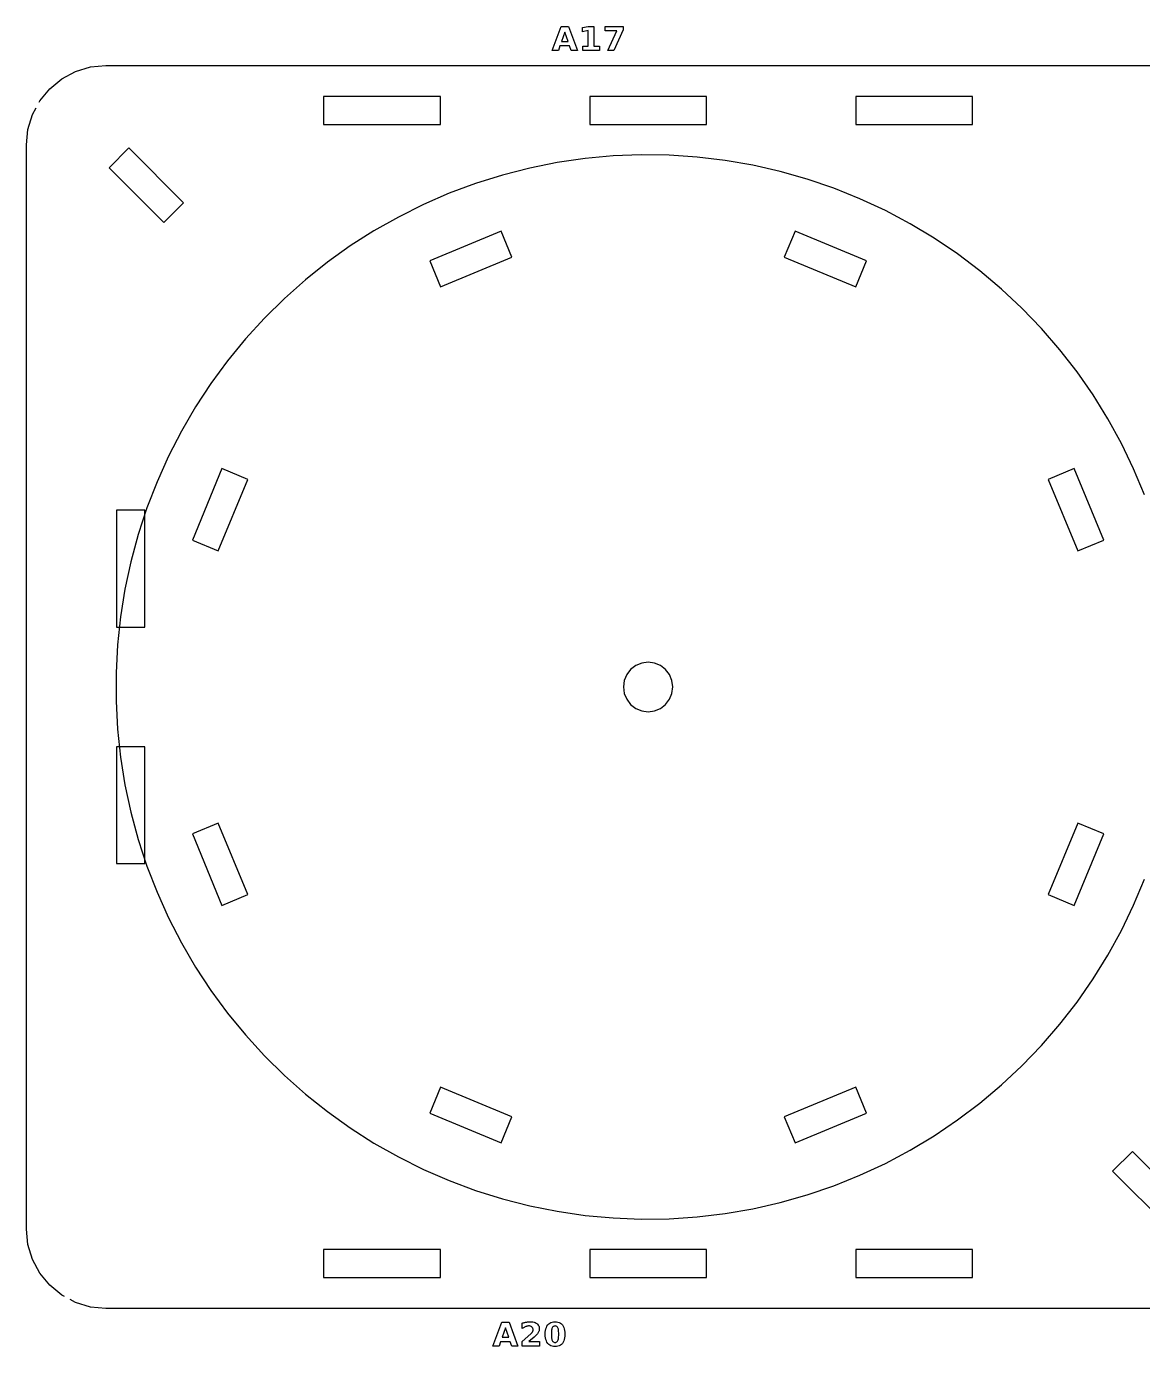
# Model space of a CAD drawing. Header units: millimetres. Extents: x 3 to 295, y 5 to 296.
# Drawn here: x 8.9 to 122.2, y 5.1 to 139 of the extents above; entities that cross this region are included whole.
import ezdxf

# ---------------------------------------------------------------- set-up
doc = ezdxf.new("R2010")
doc.units = ezdxf.units.MM
for name, color, linetype in [('CUT', 1, 'CONTINUOUS'), ('ENGRAVE', 5, 'CONTINUOUS'), ('SCORE', 7, 'CONTINUOUS')]:
    doc.layers.add(name, color=color, linetype=linetype)

msp = doc.modelspace()

# ---------------------------------------------------------------- linework, layer by layer
at = {"layer": 'CUT', "color": 1}
for points in [[(10.2055, 131.3367), (10.2856, 131.4864), (11.2899, 132.7101), (12.5136, 133.7144), (13.9097, 134.4607), (15.4246, 134.9202), (16.9963, 135.075), (127.0037, 135.075), (128.5754, 134.9202), (130.0903, 134.4607), (130.8831, 134.0369)], [(12.7829, 10.1416), (12.5136, 10.2856), (11.2899, 11.2899), (10.2856, 12.5136), (9.5393, 13.9097), (9.0798, 15.4246), (8.925, 16.9963), (8.925, 127.0037), (9.0798, 128.5754), (9.5393, 130.0903), (9.8991, 130.7634)], [(133.7338, 12.5498), (133.7144, 12.5136), (132.7101, 11.2899), (131.4864, 10.2856), (130.0903, 9.5393), (128.5754, 9.0798), (127.0037, 8.925), (16.9963, 8.925), (15.4246, 9.0798), (13.9097, 9.5393), (13.3562, 9.8352)]]:
    msp.add_lwpolyline(points, dxfattribs=at)
for points in [[(39.075, 129.075), (50.925, 129.075), (50.925, 131.925), (39.075, 131.925), (39.075, 129.075)], [(77.925, 129.075), (77.925, 131.925), (66.075, 131.925), (66.075, 129.075), (77.925, 129.075)], [(93.075, 129.075), (104.925, 129.075), (104.925, 131.925), (93.075, 131.925), (93.075, 129.075)], [(22.8561, 119.1287), (24.8713, 121.1439), (19.3205, 126.6947), (17.3053, 124.6795), (22.8561, 119.1287)], [(58.1854, 115.6078), (57.0948, 118.2409), (49.8423, 115.2368), (50.933, 112.6038), (58.1854, 115.6078)], [(93.067, 112.6038), (94.1577, 115.2368), (86.9052, 118.2409), (85.8146, 115.6078), (93.067, 112.6038)], [(31.3962, 93.067), (28.7632, 94.1577), (25.7591, 86.9052), (28.3922, 85.8146), (31.3962, 93.067)], [(118.2409, 86.9052), (115.2368, 94.1577), (112.6038, 93.067), (115.6078, 85.8146), (118.2409, 86.9052)], [(20.925, 78.075), (20.925, 89.925), (18.075, 89.925), (18.075, 78.075), (20.925, 78.075)], [(73.253, 69.8297), (73.7721, 70.2279), (74.1703, 70.747), (74.4207, 71.3514), (74.5061, 72), (74.4207, 72.6486), (74.1703, 73.253), (73.7721, 73.7721), (73.253, 74.1703), (72.6486, 74.4207), (72, 74.5061), (71.3514, 74.4207), (70.747, 74.1703), (70.2279, 73.7721), (69.8297, 73.253), (69.5793, 72.6486), (69.4939, 72), (69.5793, 71.3514), (69.8297, 70.747), (70.2279, 70.2279), (70.747, 69.8297), (71.3514, 69.5793), (72, 69.4939), (72.6486, 69.5793), (73.253, 69.8297)], [(18.075, 54.075), (20.925, 54.075), (20.925, 65.925), (18.075, 65.925), (18.075, 54.075)], [(31.3962, 50.933), (28.3922, 58.1854), (25.7591, 57.0948), (28.7632, 49.8423), (31.3962, 50.933)], [(118.2409, 57.0948), (115.6078, 58.1854), (112.6038, 50.933), (115.2368, 49.8423), (118.2409, 57.0948)], [(58.1854, 28.3922), (50.933, 31.3962), (49.8423, 28.7632), (57.0948, 25.7591), (58.1854, 28.3922)], [(86.9052, 25.7591), (94.1577, 28.7632), (93.067, 31.3962), (85.8146, 28.3922), (86.9052, 25.7591)], [(124.6795, 17.3053), (126.6947, 19.3205), (121.1439, 24.8713), (119.1287, 22.8561), (124.6795, 17.3053)], [(50.925, 12.075), (50.925, 14.925), (39.075, 14.925), (39.075, 12.075), (50.925, 12.075)], [(77.925, 12.075), (77.925, 14.925), (66.075, 14.925), (66.075, 12.075), (77.925, 12.075)], [(104.925, 12.075), (104.925, 14.925), (93.075, 14.925), (93.075, 12.075), (104.925, 12.075)]]:
    msp.add_lwpolyline(points, close=True, dxfattribs=at)
at = {"layer": 'ENGRAVE', "color": 5}
for points in [[(62.9036, 136.6), (62.2737, 136.6), (63.1738, 139.03), (63.9209, 139.03), (64.8209, 136.6), (64.191, 136.6), (64.0381, 137.0427), (63.0582, 137.0427), (62.9036, 136.6)], [(63.5481, 138.4604), (63.2145, 137.4936), (63.8802, 137.4936), (63.5481, 138.4604)], [(65.9146, 138.6036), (65.3465, 138.4864), (65.3465, 138.9128), (65.9113, 139.03), (66.507, 139.03), (66.507, 137.0329), (67.0604, 137.0329), (67.0604, 136.6), (65.3612, 136.6), (65.3612, 137.0329), (65.9146, 137.0329), (65.9146, 138.6036)], [(69.4772, 138.6768), (68.53, 136.6), (67.9196, 136.6), (68.8164, 138.5694), (67.6462, 138.5694), (67.6462, 139.03), (69.4772, 139.03), (69.4772, 138.6768)], [(56.2499, 5.1133), (57.15, 7.5433), (57.897, 7.5433), (58.7971, 5.1133), (58.1672, 5.1133), (58.0142, 5.556), (57.0344, 5.556), (56.8798, 5.1133), (56.2499, 5.1133)], [(57.1906, 6.0069), (57.8563, 6.0069), (57.5243, 6.9737), (57.1906, 6.0069)], [(60.9763, 5.1133), (59.2104, 5.1133), (59.2104, 5.5739), (60.0974, 6.3568), (60.1353, 6.3925), (60.1698, 6.4279), (60.2008, 6.463), (60.2283, 6.4979), (60.2525, 6.5325), (60.2732, 6.5668), (60.2906, 6.6012), (60.3048, 6.636), (60.3159, 6.6713), (60.3238, 6.7071), (60.3286, 6.7433), (60.3302, 6.78), (60.327, 6.8351), (60.3174, 6.8865), (60.3015, 6.9342), (60.2792, 6.9782), (60.2505, 7.0185), (60.2154, 7.0551), (60.1751, 7.0869), (60.1305, 7.1129), (60.0817, 7.1332), (60.0288, 7.1476), (59.9716, 7.1563), (59.9102, 7.1592), (59.8606, 7.1575), (59.8095, 7.1523), (59.7568, 7.1436), (59.7026, 7.1314), (59.6469, 7.1157), (59.5896, 7.0966), (59.5309, 7.074), (59.4708, 7.048), (59.4093, 7.0186), (59.3465, 6.9859), (59.2824, 6.9497), (59.2169, 6.9102), (59.2169, 7.4441), (59.2873, 7.4665), (59.3574, 7.487), (59.4272, 7.5057), (59.4968, 7.5225), (59.5661, 7.5375), (59.6352, 7.5507), (59.7039, 7.5618), (59.7721, 7.571), (59.8398, 7.5781), (59.9072, 7.5832), (59.974, 7.5863), (60.0404, 7.5873), (60.1804, 7.5819), (60.3096, 7.5659), (60.428, 7.5393), (60.5356, 7.5019), (60.6324, 7.4539), (60.7183, 7.3952), (60.7922, 7.327), (60.8526, 7.2504), (60.8996, 7.1653), (60.9332, 7.0719), (60.9533, 6.97), (60.96, 6.8597), (60.9572, 6.7943), (60.9487, 6.7303), (60.9344, 6.6679), (60.9145, 6.6069), (60.8888, 6.5474), (60.8575, 6.4895), (60.817, 6.429), (60.764, 6.3621), (60.6984, 6.2887), (60.6202, 6.2088), (60.5295, 6.1225), (60.4262, 6.0297), (59.907, 5.5739), (60.9763, 5.5739), (60.9763, 5.1133)], [(63.5303, 5.954), (63.4941, 5.791), (63.4435, 5.6434), (63.3784, 5.5111), (63.2988, 5.3941), (63.2059, 5.2939), (63.1009, 5.2119), (62.9838, 5.1481), (62.8546, 5.1026), (62.7133, 5.0752), (62.5598, 5.0661), (62.4059, 5.0752), (62.2642, 5.1026), (62.1346, 5.1481), (62.0173, 5.2119), (61.9122, 5.2939), (61.8193, 5.3941), (61.7397, 5.5111), (61.6746, 5.6434), (61.624, 5.791), (61.5878, 5.954), (61.5661, 6.1323), (61.5589, 6.3259), (61.5661, 6.52), (61.5878, 6.6987), (61.624, 6.862), (61.6746, 7.0098), (61.7397, 7.1423), (61.8193, 7.2593), (61.9122, 7.3595), (62.0173, 7.4415), (62.1346, 7.5053), (62.2642, 7.5508), (62.4059, 7.5782), (62.5598, 7.5873), (62.7133, 7.5782), (62.8546, 7.5508), (62.9838, 7.5053), (63.1009, 7.4415), (63.2059, 7.3595), (63.2988, 7.2593), (63.3784, 7.1423), (63.4435, 7.0098), (63.4941, 6.862), (63.5303, 6.6987), (63.552, 6.52), (63.5592, 6.3259), (63.552, 6.1323), (63.5303, 5.954)], [(62.9231, 6.6047), (62.9112, 6.7192), (62.8946, 6.8187), (62.8732, 6.9033), (62.8471, 6.9729), (62.8154, 7.0298), (62.7772, 7.0764), (62.7326, 7.1126), (62.6815, 7.1385), (62.6239, 7.154), (62.5598, 7.1592), (62.4958, 7.154), (62.4381, 7.1385), (62.3869, 7.1126), (62.3421, 7.0764), (62.3037, 7.0298), (62.2718, 6.9729), (62.2454, 6.9033), (62.2238, 6.8187), (62.2071, 6.7192), (62.1951, 6.6047), (62.1879, 6.4752), (62.1855, 6.3308), (62.1879, 6.1848), (62.1951, 6.0539), (62.2071, 5.9381), (62.2238, 5.8374), (62.2454, 5.7518), (62.2718, 5.6814), (62.3037, 5.6237), (62.3421, 5.5765), (62.3869, 5.5398), (62.4381, 5.5135), (62.4958, 5.4978), (62.5598, 5.4926), (62.6234, 5.4978), (62.6807, 5.5135), (62.7316, 5.5398), (62.7761, 5.5765), (62.8144, 5.6237), (62.8463, 5.6814), (62.8727, 5.7518), (62.8942, 5.8374), (62.911, 5.9381), (62.923, 6.0539), (62.9302, 6.1848), (62.9326, 6.3308), (62.9302, 6.4752), (62.9231, 6.6047)]]:
    msp.add_lwpolyline(points, close=True, dxfattribs=at)
at = {"layer": 'SCORE', "color": 7}
msp.add_lwpolyline([(122.3535, 91.507), (121.2538, 94.1373), (120.0169, 96.7058), (118.6461, 99.2055), (117.1453, 101.6294), (115.5187, 103.9706), (113.7708, 106.2228), (111.9065, 108.3796), (109.9309, 110.4349), (107.8496, 112.3832), (105.6684, 114.2189), (103.3934, 115.9369), (101.0309, 117.5325), (98.5874, 119.0012), (96.0699, 120.3388), (93.4852, 121.5417), (90.8407, 122.6066), (88.1437, 123.5304), (85.4016, 124.3106), (82.6223, 124.945), (79.8133, 125.4318), (76.9825, 125.7696), (74.1378, 125.9577), (71.2872, 125.9953), (68.4386, 125.8824), (65.5999, 125.6194), (62.779, 125.2069), (59.9839, 124.6461), (57.2222, 123.9386), (54.5017, 123.0863), (51.83, 122.0916), (49.2145, 120.9573), (46.6625, 119.6866), (44.1812, 118.283), (41.7773, 116.7503), (39.4577, 115.0929), (37.2288, 113.3154), (35.0969, 111.4228), (33.0677, 109.4203), (31.1471, 107.3135), (29.3404, 105.1082), (27.6525, 102.8107), (26.0883, 100.4273), (24.652, 97.9647), (23.3477, 95.4297), (22.179, 92.8294), (21.1491, 90.1711), (20.261, 87.4621), (19.5171, 84.71), (18.9195, 81.9225), (18.4698, 79.1073), (18.1693, 76.2723), (18.0188, 73.4254), (18.0188, 70.5746), (18.1693, 67.7277), (18.4698, 64.8927), (18.9195, 62.0775), (19.5171, 59.29), (20.261, 56.5379), (21.1491, 53.8289), (22.179, 51.1706), (23.3477, 48.5703), (24.652, 46.0353), (26.0883, 43.5727), (27.6525, 41.1893), (29.3404, 38.8918), (31.1471, 36.6865), (33.0677, 34.5797), (35.0969, 32.5772), (37.2288, 30.6846), (39.4577, 28.9071), (41.7773, 27.2497), (44.1812, 25.717), (46.6625, 24.3134), (49.2145, 23.0427), (51.83, 21.9084), (54.5017, 20.9137), (57.2222, 20.0614), (59.9839, 19.3539), (62.779, 18.7931), (65.5999, 18.3806), (68.4386, 18.1176), (71.2872, 18.0047), (74.1378, 18.0423), (76.9825, 18.2304), (79.8133, 18.5682), (82.6223, 19.055), (85.4016, 19.6894), (88.1437, 20.4696), (90.8407, 21.3934), (93.4852, 22.4583), (96.0699, 23.6612), (98.5874, 24.9988), (101.0309, 26.4675), (103.3934, 28.0631), (105.6684, 29.7811), (107.8496, 31.6168), (109.9309, 33.5651), (111.9065, 35.6204), (113.7708, 37.7772), (115.5187, 40.0294), (117.1453, 42.3706), (118.6461, 44.7945), (120.0169, 47.2942), (121.2538, 49.8627), (122.3535, 52.493)], dxfattribs=at)

doc.saveas('drawing.dxf')
